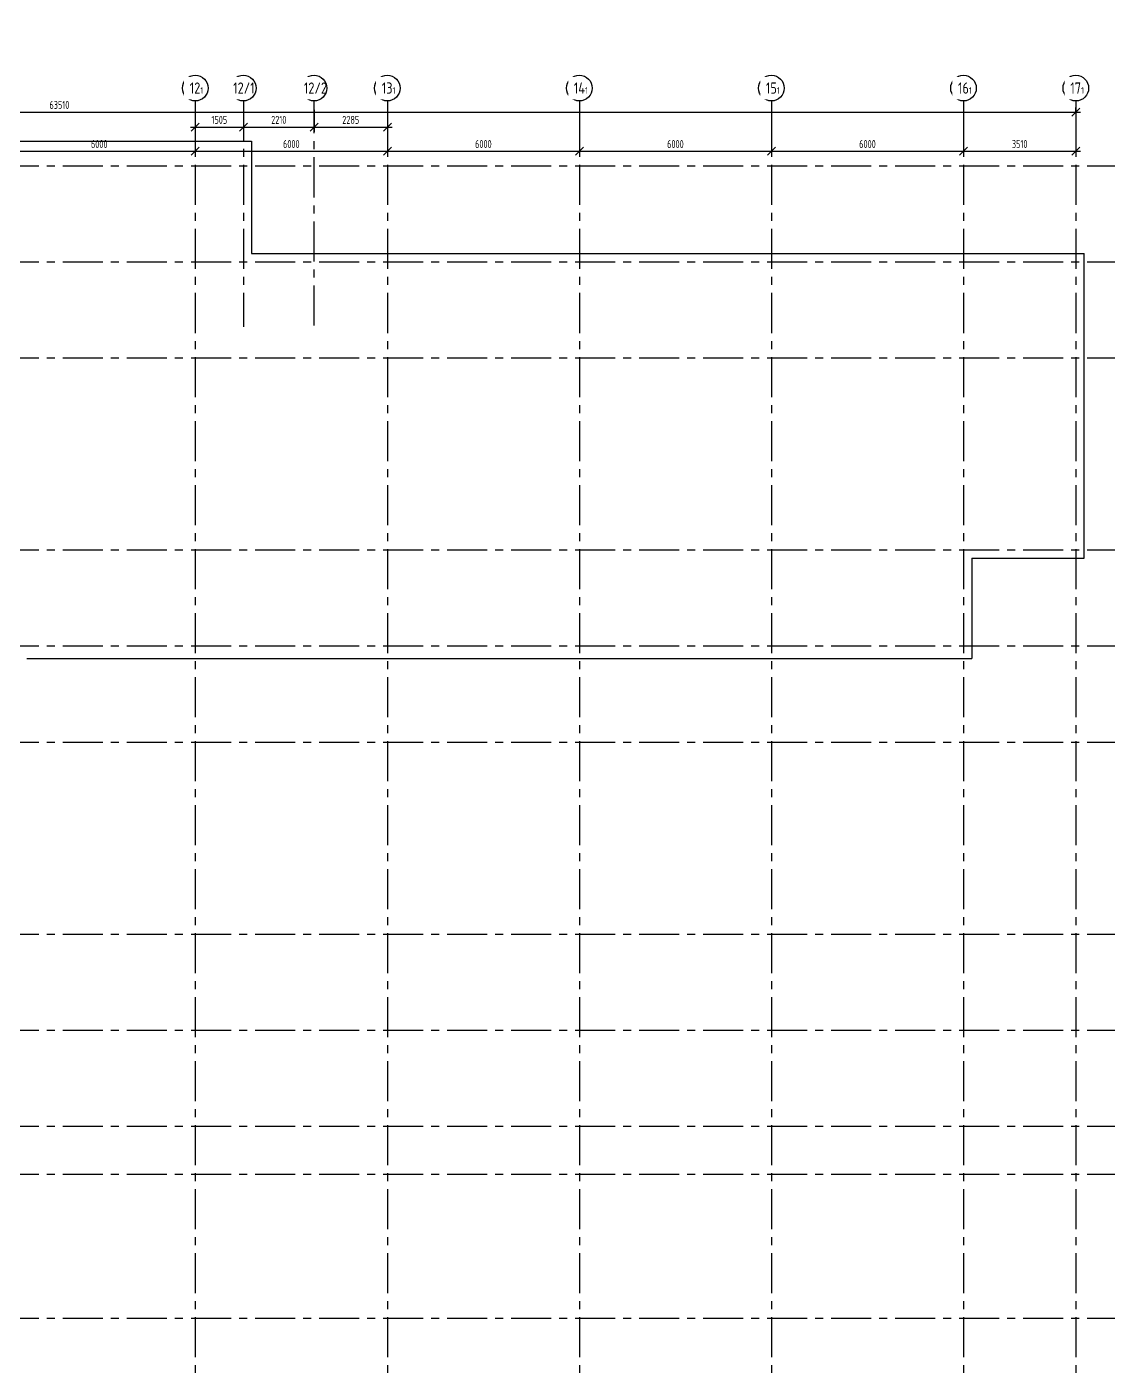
# Model space of a CAD drawing. Header units: millimetres. Extents: x -106726 to 8952771, y -150083 to 686385.
# Drawn here: x 24306 to 58091, y 517895 to 559739 of the extents above; entities that cross this region are included whole.
import ezdxf
from ezdxf import colors
from ezdxf.entities.mleader import LeaderData, LeaderLine
from ezdxf.math import Vec2, Vec3

# ---------------------------------------------------------------- set-up
doc = ezdxf.new("R2010")
doc.units = ezdxf.units.MM
doc.linetypes.add('CENTER', pattern=[2, 1.25, -0.25, 0.25, -0.25])
doc.layers.get('Defpoints').update_dxf_attribs({"color": 8})
doc.styles.add('ISOCPEUR', font='isocpeur.ttf', dxfattribs={"width": 0.7})
doc.styles.add('ГОСТ 2.304', font='isocpeur.ttf', dxfattribs={"width": 0.7})
doc.dimstyles.new('СПДС', dxfattribs={"dimscale": 100, "dimtxt": 2.5, "dimasz": 2.5, "dimexe": 1.5, "dimexo": 0, "dimgap": 1, "dimtad": 1, "dimdec": 0, "dimrnd": 1, "dimtxsty": 'ГОСТ 2.304', "dimblk": 'OBLIQUE', "dimcen": 2.5, "dimdle": 1.5, "dimadec": 0, "dimazin": 2, "dimtfac": 0.75, "dimtdec": 0, "dimtmove": 1, "dimatfit": 3, "dimfxl": 1, "dimtolj": 1, "dimarcsym": 1})

# ---------------------------------------------------------------- blocks, each defined once
blk = doc.blocks.new('_Oblique')
at = {"color": 8, "linetype": 'ByBlock', "lineweight": -2}
blk.add_line((-0.5, -0.5), (0.5, 0.5), dxfattribs=at)
blk = doc.blocks.new('*D763')
at = {"color": 8, "lineweight": -2, "ltscale": 100, "transparency": 16777216}
for p, q in [((23570, 556979), (23570, 555701)), ((29570, 557099), (29570, 555701)), ((23420, 555851), (29720, 555851))]:
    blk.add_line(p, q, dxfattribs=at)
at = {"layer": 'Defpoints', "color": 0, "ltscale": 100, "transparency": 16777216}
for p in [(23570, 556979), (29570, 557099), (29570, 555851)]:
    blk.add_point(p, dxfattribs=at)
at = {"color": 8, "lineweight": -2, "ltscale": 100, "transparency": 16777216, "xscale": 250, "yscale": 250, "zscale": 250, "rotation": 180}
blk.add_blockref('_Oblique', (23570, 555851), dxfattribs=at)
at = {"color": 8, "lineweight": -2, "ltscale": 100, "transparency": 16777216, "xscale": 250, "yscale": 250, "zscale": 250}
blk.add_blockref('_Oblique', (29570, 555851), dxfattribs=at)
at = {"color": 8, "ltscale": 100, "transparency": 16777216, "insert": (26570, 556076), "char_height": 250, "attachment_point": 5, "style": 'ГОСТ 2.304'}
blk.add_mtext('\\A1;6000', dxfattribs=at)
blk = doc.blocks.new('*D764')
at = {"color": 8, "lineweight": -2, "ltscale": 100, "transparency": 16777216}
for p, q in [((29570, 556312), (29570, 555701)), ((35570, 556386), (35570, 555701)), ((29420, 555851), (35720, 555851))]:
    blk.add_line(p, q, dxfattribs=at)
at = {"layer": 'Defpoints', "color": 0, "ltscale": 100, "transparency": 16777216}
for p in [(29570, 556312), (35570, 556386), (35570, 555851)]:
    blk.add_point(p, dxfattribs=at)
at = {"color": 8, "lineweight": -2, "ltscale": 100, "transparency": 16777216, "xscale": 250, "yscale": 250, "zscale": 250, "rotation": 180}
blk.add_blockref('_Oblique', (29570, 555851), dxfattribs=at)
at = {"color": 8, "lineweight": -2, "ltscale": 100, "transparency": 16777216, "xscale": 250, "yscale": 250, "zscale": 250}
blk.add_blockref('_Oblique', (35570, 555851), dxfattribs=at)
at = {"color": 8, "ltscale": 100, "transparency": 16777216, "insert": (32570, 556076), "char_height": 250, "attachment_point": 5, "style": 'ГОСТ 2.304'}
blk.add_mtext('\\A1;6000', dxfattribs=at)
blk = doc.blocks.new('*D747')
at = {"color": 8, "lineweight": -2, "ltscale": 100, "transparency": 16777216}
for p, q in [((35570, 556386), (35570, 555701)), ((41570, 556423), (41570, 555701)), ((35420, 555851), (41720, 555851))]:
    blk.add_line(p, q, dxfattribs=at)
at = {"layer": 'Defpoints', "color": 0, "ltscale": 100, "transparency": 16777216}
for p in [(35570, 556386), (41570, 556423), (41570, 555851)]:
    blk.add_point(p, dxfattribs=at)
at = {"color": 8, "lineweight": -2, "ltscale": 100, "transparency": 16777216, "xscale": 250, "yscale": 250, "zscale": 250, "rotation": 180}
blk.add_blockref('_Oblique', (35570, 555851), dxfattribs=at)
at = {"color": 8, "lineweight": -2, "ltscale": 100, "transparency": 16777216, "xscale": 250, "yscale": 250, "zscale": 250}
blk.add_blockref('_Oblique', (41570, 555851), dxfattribs=at)
at = {"color": 8, "ltscale": 100, "transparency": 16777216, "insert": (38570, 556076), "char_height": 250, "attachment_point": 5, "style": 'ГОСТ 2.304'}
blk.add_mtext('\\A1;6000', dxfattribs=at)
blk = doc.blocks.new('*D748')
at = {"color": 8, "lineweight": -2, "ltscale": 100, "transparency": 16777216}
for p, q in [((41570, 556423), (41570, 555701)), ((47570, 556353), (47570, 555701)), ((41420, 555851), (47720, 555851))]:
    blk.add_line(p, q, dxfattribs=at)
at = {"layer": 'Defpoints', "color": 0, "ltscale": 100, "transparency": 16777216}
for p in [(41570, 556423), (47570, 556353), (47570, 555851)]:
    blk.add_point(p, dxfattribs=at)
at = {"color": 8, "lineweight": -2, "ltscale": 100, "transparency": 16777216, "xscale": 250, "yscale": 250, "zscale": 250, "rotation": 180}
blk.add_blockref('_Oblique', (41570, 555851), dxfattribs=at)
at = {"color": 8, "lineweight": -2, "ltscale": 100, "transparency": 16777216, "xscale": 250, "yscale": 250, "zscale": 250}
blk.add_blockref('_Oblique', (47570, 555851), dxfattribs=at)
at = {"color": 8, "ltscale": 100, "transparency": 16777216, "insert": (44570, 556076), "char_height": 250, "attachment_point": 5, "style": 'ГОСТ 2.304'}
blk.add_mtext('\\A1;6000', dxfattribs=at)
blk = doc.blocks.new('*D749')
at = {"color": 8, "lineweight": -2, "ltscale": 100, "transparency": 16777216}
for p, q in [((47570, 556353), (47570, 555701)), ((53570, 556352), (53570, 555701)), ((47420, 555851), (53720, 555851))]:
    blk.add_line(p, q, dxfattribs=at)
at = {"layer": 'Defpoints', "color": 0, "ltscale": 100, "transparency": 16777216}
for p in [(47570, 556353), (53570, 556352), (53570, 555851)]:
    blk.add_point(p, dxfattribs=at)
at = {"color": 8, "lineweight": -2, "ltscale": 100, "transparency": 16777216, "xscale": 250, "yscale": 250, "zscale": 250, "rotation": 180}
blk.add_blockref('_Oblique', (47570, 555851), dxfattribs=at)
at = {"color": 8, "lineweight": -2, "ltscale": 100, "transparency": 16777216, "xscale": 250, "yscale": 250, "zscale": 250}
blk.add_blockref('_Oblique', (53570, 555851), dxfattribs=at)
at = {"color": 8, "ltscale": 100, "transparency": 16777216, "insert": (50570, 556076), "char_height": 250, "attachment_point": 5, "style": 'ГОСТ 2.304'}
blk.add_mtext('\\A1;6000', dxfattribs=at)
blk = doc.blocks.new('*D750')
at = {"color": 8, "lineweight": -2, "ltscale": 100, "transparency": 16777216}
for p, q in [((53570, 556352), (53570, 555701)), ((57080, 556389), (57080, 555701)), ((53420, 555851), (57230, 555851))]:
    blk.add_line(p, q, dxfattribs=at)
at = {"layer": 'Defpoints', "color": 0, "ltscale": 100, "transparency": 16777216}
for p in [(53570, 556352), (57080, 556389), (57080, 555851)]:
    blk.add_point(p, dxfattribs=at)
at = {"color": 8, "lineweight": -2, "ltscale": 100, "transparency": 16777216, "xscale": 250, "yscale": 250, "zscale": 250, "rotation": 180}
blk.add_blockref('_Oblique', (53570, 555851), dxfattribs=at)
at = {"color": 8, "lineweight": -2, "ltscale": 100, "transparency": 16777216, "xscale": 250, "yscale": 250, "zscale": 250}
blk.add_blockref('_Oblique', (57080, 555851), dxfattribs=at)
at = {"color": 8, "ltscale": 100, "transparency": 16777216, "insert": (55325, 556076), "char_height": 250, "attachment_point": 5, "style": 'ГОСТ 2.304'}
blk.add_mtext('\\A1;3510', dxfattribs=at)
blk = doc.blocks.new('*D751')
at = {"color": 8, "lineweight": -2, "ltscale": 100, "transparency": 16777216}
for p, q in [((29420, 556607), (31225, 556607)), ((29570, 556626), (29570, 556457)), ((31075, 556626), (31075, 556457))]:
    blk.add_line(p, q, dxfattribs=at)
at = {"layer": 'Defpoints', "color": 0, "ltscale": 100, "transparency": 16777216}
for p in [(29570, 556626), (31075, 556626), (31075, 556607)]:
    blk.add_point(p, dxfattribs=at)
at = {"color": 8, "lineweight": -2, "ltscale": 100, "transparency": 16777216, "xscale": 250, "yscale": 250, "zscale": 250, "rotation": 180}
blk.add_blockref('_Oblique', (29570, 556607), dxfattribs=at)
at = {"color": 8, "lineweight": -2, "ltscale": 100, "transparency": 16777216, "xscale": 250, "yscale": 250, "zscale": 250}
blk.add_blockref('_Oblique', (31075, 556607), dxfattribs=at)
at = {"color": 8, "ltscale": 100, "transparency": 16777216, "insert": (30322, 556832), "char_height": 250, "attachment_point": 5, "style": 'ГОСТ 2.304'}
blk.add_mtext('\\A1;1505', dxfattribs=at)
blk = doc.blocks.new('*D752')
at = {"color": 8, "lineweight": -2, "ltscale": 100, "transparency": 16777216}
for p, q in [((33285, 557148), (33285, 556457)), ((30925, 556607), (33435, 556607)), ((31075, 556626), (31075, 556457))]:
    blk.add_line(p, q, dxfattribs=at)
at = {"layer": 'Defpoints', "color": 0, "ltscale": 100, "transparency": 16777216}
for p in [(33285, 557148), (31075, 556626), (33285, 556607)]:
    blk.add_point(p, dxfattribs=at)
at = {"color": 8, "lineweight": -2, "ltscale": 100, "transparency": 16777216, "xscale": 250, "yscale": 250, "zscale": 250, "rotation": 180}
blk.add_blockref('_Oblique', (31075, 556607), dxfattribs=at)
at = {"color": 8, "lineweight": -2, "ltscale": 100, "transparency": 16777216, "xscale": 250, "yscale": 250, "zscale": 250}
blk.add_blockref('_Oblique', (33285, 556607), dxfattribs=at)
at = {"color": 8, "ltscale": 100, "transparency": 16777216, "insert": (32180, 556832), "char_height": 250, "attachment_point": 5, "style": 'ГОСТ 2.304'}
blk.add_mtext('\\A1;2210', dxfattribs=at)
blk = doc.blocks.new('*D753')
at = {"color": 8, "lineweight": -2, "ltscale": 100, "transparency": 16777216}
for p, q in [((33285, 557148), (33285, 556457)), ((35570, 556964), (35570, 556457)), ((33135, 556607), (35720, 556607))]:
    blk.add_line(p, q, dxfattribs=at)
at = {"layer": 'Defpoints', "color": 0, "ltscale": 100, "transparency": 16777216}
for p in [(33285, 557148), (35570, 556964), (35570, 556607)]:
    blk.add_point(p, dxfattribs=at)
at = {"color": 8, "lineweight": -2, "ltscale": 100, "transparency": 16777216, "xscale": 250, "yscale": 250, "zscale": 250, "rotation": 180}
blk.add_blockref('_Oblique', (33285, 556607), dxfattribs=at)
at = {"color": 8, "lineweight": -2, "ltscale": 100, "transparency": 16777216, "xscale": 250, "yscale": 250, "zscale": 250}
blk.add_blockref('_Oblique', (35570, 556607), dxfattribs=at)
at = {"color": 8, "ltscale": 100, "transparency": 16777216, "insert": (34427, 556832), "char_height": 250, "attachment_point": 5, "style": 'ГОСТ 2.304'}
blk.add_mtext('\\A1;2285', dxfattribs=at)
blk = doc.blocks.new('*D755')
at = {"color": 8, "lineweight": -2, "ltscale": 100, "transparency": 16777216}
for p, q in [((-6580, 557073), (57230, 557073)), ((-6430, 557073), (-6430, 557223)), ((57080, 557073), (57080, 557223))]:
    blk.add_line(p, q, dxfattribs=at)
at = {"layer": 'Defpoints', "color": 0, "ltscale": 100, "transparency": 16777216}
for p in [(-6430, 557073), (57080, 557073), (57080, 557073)]:
    blk.add_point(p, dxfattribs=at)
at = {"color": 8, "lineweight": -2, "ltscale": 100, "transparency": 16777216, "xscale": 250, "yscale": 250, "zscale": 250, "rotation": 180}
blk.add_blockref('_Oblique', (-6430, 557073), dxfattribs=at)
at = {"color": 8, "lineweight": -2, "ltscale": 100, "transparency": 16777216, "xscale": 250, "yscale": 250, "zscale": 250}
blk.add_blockref('_Oblique', (57080, 557073), dxfattribs=at)
at = {"color": 8, "ltscale": 100, "transparency": 16777216, "insert": (25325, 557298), "char_height": 250, "attachment_point": 5, "style": 'ГОСТ 2.304'}
blk.add_mtext('\\A1;63510', dxfattribs=at)
blk = doc.blocks.new('_DotSmall')
at = {"color": 8, "linetype": 'ByBlock', "const_width": 0.5}
blk.add_lwpolyline([(-0.0625, 0, 1), (0.0625, 0, 1)], format="xyb", close=True, dxfattribs=at)

msp = doc.modelspace()

# ---------------------------------------------------------------- linework, layer by layer
at = {"linetype": 'CENTER', "ltscale": 1000}
for p, q in [((29569.9, 557423.1), (29569.9, 503425.1)), ((31074.9, 557423.1), (31074.9, 550369.9)), ((33284.9, 550411.3), (33284.9, 557421.7)), ((35569.9, 557423.1), (35569.9, 503425.1)), ((41569.9, 557423.1), (41569.9, 503425.1)), ((47569.9, 557423.1), (47569.9, 503425.1)), ((53569.9, 557423.1), (53569.9, 503425.1)), ((57079.9, 557423.1), (57079.9, 503425.1)), ((-12563.8, 555395), (70614.6, 555395)), ((-12563.8, 552395), (70614.6, 552395)), ((-12563.8, 549395), (70614.6, 549395)), ((-12563.8, 543395), (70614.6, 543395)), ((-12563.8, 540395), (70614.6, 540395)), ((-12563.8, 537395), (70614.6, 537395)), ((-12563.8, 531395), (70614.6, 531395)), ((-12563.8, 528395), (70614.6, 528395)), ((-12563.8, 525395), (70614.6, 525395)), ((-12563.8, 523895), (70614.6, 523895)), ((-12563.8, 519395), (70614.6, 519395))]:
    msp.add_line(p, q, dxfattribs=at)
at = {"ltscale": 100}
for p, q in [((23309.9, 556165), (31329.9, 556165)), ((31329.9, 556165), (31329.9, 552655)), ((31329.9, 552655), (57334.9, 552655)), ((57339.9, 543135), (57339.9, 552655)), ((53829.9, 543135), (57339.9, 543135)), ((53829.9, 543135), (53829.9, 540005)), ((24306.1, 540005), (53175, 540005)), ((52409.9, 540005), (53829.9, 540005))]:
    msp.add_line(p, q, dxfattribs=at)
at = {"ltscale": 0.5}
for centre in [(29569.9, 557823.1), (31069.9, 557823.1), (33279.9, 557823.1), (35569.9, 557823.1), (41569.9, 557823.1), (47569.9, 557823.1), (53569.9, 557823.1), (57079.9, 557823.1)]:
    msp.add_circle(centre, 400, dxfattribs=at)

# ---------------------------------------------------------------- dimensions: what is measured, and where the dimension line sits
at = {"ltscale": 100}
for base, p1, p2, picture, middle in [((29569.9, 555850.8), (23569.9, 556979.5), (29569.9, 557099), '*D763', (26569.9, 556075.8)), ((31074.9, 556606.6), (29569.9, 556626), (31074.9, 556626), '*D751', (30322.4, 556831.6)), ((33284.9, 556606.6), (31074.9, 556626), (33284.9, 557147.6), '*D752', (32179.9, 556831.6)), ((35569.9, 556606.6), (33284.9, 557147.6), (35569.9, 556964.1), '*D753', (34427.4, 556831.6)), ((35569.9, 555850.8), (29569.9, 556312), (35569.9, 556386.4), '*D764', (32569.9, 556075.8)), ((41569.9, 555850.8), (35569.9, 556386.4), (41569.9, 556423.4), '*D747', (38569.9, 556075.8)), ((47569.9, 555850.8), (41569.9, 556423.4), (47569.9, 556352.8), '*D748', (44569.9, 556075.8)), ((53569.9, 555850.8), (47569.9, 556352.8), (53569.9, 556352), '*D749', (50569.9, 556075.8)), ((57079.9, 555850.8), (53569.9, 556352), (57079.9, 556389), '*D750', (55324.9, 556075.8))]:
    dim = msp.add_linear_dim(base=base, p1=p1, p2=p2, dimstyle='СПДС', override={"dimclrd": 8, "dimclre": 8, "dimclrt": 8}, dxfattribs=at)
    dim.commit()
    dim.dimension.update_dxf_attribs({"geometry": picture, "text_midpoint": middle})

# ---------------------------------------------------------------- leaders
ml = msp.add_multileader_mtext('Standard')
ml.set_content('+11,550', color=8, style='ISOCPEUR')
ml.set_leader_properties(color=8, linetype='Continuous', lineweight=-1)
ml.set_arrow_properties(name='DOTSMALL')
ml.build(insert=Vec2(0, 0))
ml.multileader.update_dxf_attribs({"has_text_frame": 1, "text_left_attachment_type": 4, "text_right_attachment_type": 4, "dogleg_length": 100, "arrow_head_size": 180})
ctx = ml.context
ctx.base_point, ctx.char_height, ctx.arrow_head_size, ctx.landing_gap_size, ctx.plane_origin = Vec3(24236.5, 673745.5), 250, 180, 50, Vec3(22075.3, 673154.3)
ctx.left_attachment, ctx.right_attachment = 4, 4
notes = []
notes.append((ctx, [(0, (0, 0, 0), (0, 0), (1, 0), 1, [])]))
ctx.mtext.insert, ctx.mtext.width, ctx.mtext.line_spacing_style, ctx.mtext.flow_direction = Vec3(24286.5, 674078.8), 852.697, 2, 5
for ctx, leaders in notes:
    for number, flags, end, landing, length, lines in leaders:
        leader = LeaderData()
        leader.index, (leader.has_last_leader_line, leader.has_dogleg_vector, leader.attachment_direction) = number, flags
        leader.last_leader_point, leader.dogleg_vector, leader.dogleg_length = Vec3(end), Vec3(landing), length
        for number, points, colour, breaks in lines:
            line = LeaderLine()
            line.index, line.vertices, line.color, line.breaks = number, Vec3.list(points), colors.encode_raw_color(colour), breaks
            leader.lines.append(line)
        ctx.leaders.append(leader)

# ---------------------------------------------------------------- next in the draw order: texts
at = {"char_height": 350, "width": 123.867, "attachment_point": 1, "line_spacing_factor": 1.149209, "style": 'ГОСТ 2.304', "bg_fill": 2}
for s, insert in [('{\\W0.8;12\\H0.57143x;1}', (29395.8, 558000.9)), ('{\\W0.8;12/1}', (30752.2, 558000.9)), ('{\\W0.8;12/2}', (32962.2, 558000.9)), ('{\\W0.8;15\\H0.57143x;1}', (47395.8, 558000.9)), ('{\\W0.8;16\\H0.57143x;1}', (53395.8, 558000.9)), ('{\\W0.8;17\\H0.57143x;1}', (56905.8, 558000.9))]:
    msp.add_mtext(s, dxfattribs=dict(at, insert=insert))
at = {"ltscale": 0.5, "char_height": 350, "width": 123.867, "attachment_point": 1, "line_spacing_factor": 1.149209, "style": 'ГОСТ 2.304', "bg_fill": 2}
for s, insert in [('{\\W0.8;13\\H0.57143x;1}', (35395.8, 558000.9)), ('{\\W0.8;14\\H0.57143x;1}', (41395.8, 558000.9))]:
    msp.add_mtext(s, dxfattribs=dict(at, insert=insert))

# ---------------------------------------------------------------- next in the draw order: dimensions: what is measured, and where the dimension line sits
at = {"ltscale": 100}
dim = msp.add_linear_dim(base=(57079.9, 557073.1), p1=(-6430.1, 557073.1), p2=(57079.9, 557073.1), dimstyle='СПДС', override={"dimclrd": 8, "dimclre": 8, "dimclrt": 8}, dxfattribs=at)
dim.commit()
dim.dimension.update_dxf_attribs({"geometry": '*D755', "text_midpoint": (25324.9, 557298.1)})

# ---------------------------------------------------------------- next in the draw order: leaders
ml = msp.add_multileader_mtext('Standard')
ml.set_content('+13,200', color=8, style='ISOCPEUR')
ml.set_leader_properties(color=8, linetype='Continuous', lineweight=-1)
ml.set_arrow_properties(name='DOTSMALL')
ml.build(insert=Vec2(0, 0))
ml.multileader.update_dxf_attribs({"has_text_frame": 1, "text_left_attachment_type": 4, "text_right_attachment_type": 4, "dogleg_length": 100, "arrow_head_size": 180})
ctx = ml.context
ctx.base_point, ctx.char_height, ctx.arrow_head_size, ctx.landing_gap_size, ctx.plane_origin = Vec3(29236.5, 674490.5), 250, 180, 50, Vec3(27075.3, 673899.3)
ctx.left_attachment, ctx.right_attachment = 4, 4
notes = []
notes.append((ctx, [(0, (0, 0, 0), (0, 0), (1, 0), 1, [])]))
ctx.mtext.insert, ctx.mtext.width, ctx.mtext.line_spacing_style, ctx.mtext.flow_direction = Vec3(29286.5, 674823.8), 852.697, 2, 5
for ctx, leaders in notes:
    for number, flags, end, landing, length, lines in leaders:
        leader = LeaderData()
        leader.index, (leader.has_last_leader_line, leader.has_dogleg_vector, leader.attachment_direction) = number, flags
        leader.last_leader_point, leader.dogleg_vector, leader.dogleg_length = Vec3(end), Vec3(landing), length
        for number, points, colour, breaks in lines:
            line = LeaderLine()
            line.index, line.vertices, line.color, line.breaks = number, Vec3.list(points), colors.encode_raw_color(colour), breaks
            leader.lines.append(line)
        ctx.leaders.append(leader)

doc.saveas('drawing.dxf')
